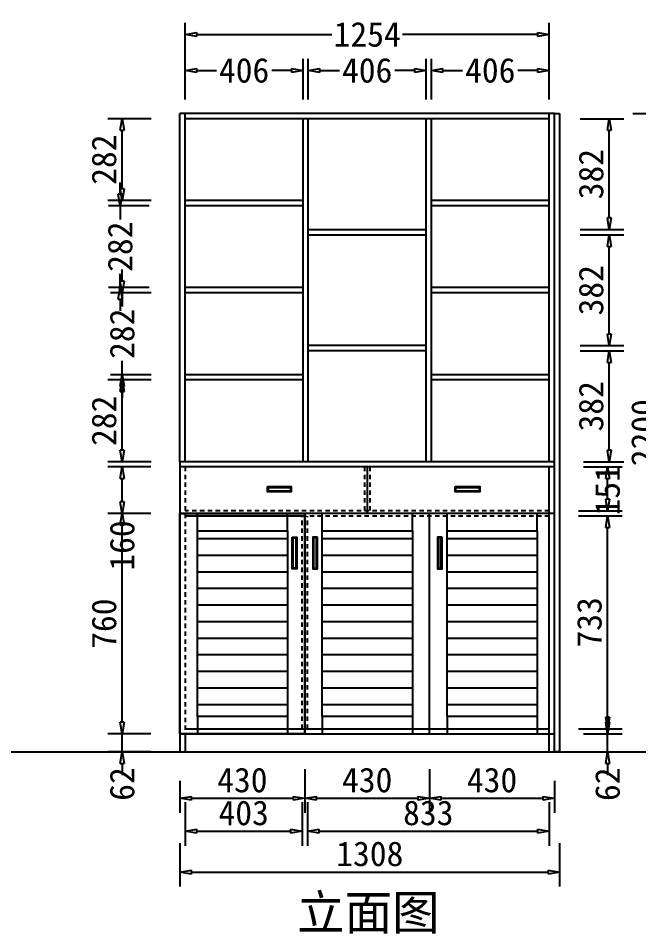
# Model space of a CAD drawing. Header units: millimetres. Extents: x 366509 to 398313, y -1245498 to -1202747.
# Drawn here: x 373960 to 376097, y -1217856 to -1214701 of the extents above; entities that cross this region are included whole.
import ezdxf

# ---------------------------------------------------------------- set-up
doc = ezdxf.new("R2010")
doc.units = ezdxf.units.MM
doc.header["$LTSCALE"] = 20
doc.linetypes.add('JIS_02_0.7', pattern=[1.35, 0.75, -0.6])
doc.layers.get('Defpoints').update_dxf_attribs({"color": 250})
doc.styles.get("Standard").update_dxf_attribs({"font": 'SimSun.ttf', "height": 85})
doc.dimstyles.new('200', dxfattribs={"dimtxt": 90, "dimasz": 40, "dimexe": 50, "dimexo": 100, "dimgap": 20, "dimtad": 1, "dimdec": 0, "dimtxsty": 'Standard', "dimblk": 'CLOSEDBLANK', "dimcen": 100, "dimdle": 50, "dimclrd": 256, "dimclre": 256, "dimclrt": 256, "dimadec": 0, "dimazin": 0, "dimtfac": 1, "dimtdec": 0, "dimtmove": 2, "dimatfit": 3, "dimldrblk": 'CLOSEDBLANK', "dimfxl": 100, "dimfxlon": 1, "dimlwd": 25, "dimlwe": 25, "dimarcsym": 0})
doc.dimstyles.new('周文晶', dxfattribs={"dimtxt": 70, "dimasz": 40, "dimexe": 40, "dimexo": 30, "dimgap": 10, "dimtad": 0, "dimdec": 0, "dimtxsty": 'Standard', "dimblk": 'CLOSEDBLANK', "dimcen": 200, "dimclrd": 256, "dimclre": 256, "dimadec": 0, "dimazin": 0, "dimtfac": 1, "dimtdec": 0, "dimtmove": 0, "dimatfit": 3, "dimldrblk": 'CLOSEDBLANK', "dimfxl": 100, "dimfxlon": 1, "dimarcsym": 0})

# ---------------------------------------------------------------- blocks, each defined once
blk = doc.blocks.new('_ClosedBlank')
at = {"color": 0, "linetype": 'ByBlock', "lineweight": -2}
for p, q in [((-1, 0.167), (0, 0)), ((-1, 0.167), (-1, -0.167)), ((0, 0), (-1, -0.167))]:
    blk.add_line(p, q, dxfattribs=at)
blk = doc.blocks.new('*D556')
at = {"lineweight": 25, "transparency": 16777216}
for p, q in [((374946.9, -1217289.1), (374946.9, -1217439.1)), ((374516.9, -1217329.3), (374516.9, -1217439.1)), ((374556.9, -1217389.1), (374906.9, -1217389.1))]:
    blk.add_line(p, q, dxfattribs=at)
at = {"layer": 'Defpoints', "color": 0, "transparency": 16777216}
for p in [(374946.9, -1217167.3), (374516.9, -1217229.3), (374946.9, -1217389.1)]:
    blk.add_point(p, dxfattribs=at)
at = {"lineweight": 25, "transparency": 16777216, "xscale": 40, "yscale": 40, "zscale": 40, "rotation": 180}
blk.add_blockref('_ClosedBlank', (374516.9, -1217389.1), dxfattribs=at)
at = {"lineweight": 25, "transparency": 16777216, "xscale": 40, "yscale": 40, "zscale": 40}
blk.add_blockref('_ClosedBlank', (374946.9, -1217389.1), dxfattribs=at)
at = {"lineweight": -3, "transparency": 16777216, "insert": (374731.9, -1217326.6), "char_height": 85, "attachment_point": 5}
blk.add_mtext('430', dxfattribs=at)
blk = doc.blocks.new('*D557')
at = {"lineweight": 25, "transparency": 16777216}
for p, q in [((374946.9, -1217289.1), (374946.9, -1217439.1)), ((375376.9, -1217289.1), (375376.9, -1217439.1)), ((374986.9, -1217389.1), (375336.9, -1217389.1))]:
    blk.add_line(p, q, dxfattribs=at)
at = {"layer": 'Defpoints', "color": 0, "transparency": 16777216}
for p in [(374946.9, -1217167.3), (375376.9, -1217167.3), (375376.9, -1217389.1)]:
    blk.add_point(p, dxfattribs=at)
at = {"lineweight": 25, "transparency": 16777216, "xscale": 40, "yscale": 40, "zscale": 40, "rotation": 180}
blk.add_blockref('_ClosedBlank', (374946.9, -1217389.1), dxfattribs=at)
at = {"lineweight": 25, "transparency": 16777216, "xscale": 40, "yscale": 40, "zscale": 40}
blk.add_blockref('_ClosedBlank', (375376.9, -1217389.1), dxfattribs=at)
at = {"lineweight": -3, "transparency": 16777216, "insert": (375161.9, -1217326.6), "char_height": 85, "attachment_point": 5}
blk.add_mtext('430', dxfattribs=at)
blk = doc.blocks.new('*D558')
at = {"lineweight": 25, "transparency": 16777216}
for p, q in [((375376.9, -1217289.1), (375376.9, -1217439.1)), ((375806.9, -1217329.3), (375806.9, -1217439.1)), ((375416.9, -1217389.1), (375766.9, -1217389.1))]:
    blk.add_line(p, q, dxfattribs=at)
at = {"layer": 'Defpoints', "color": 0, "transparency": 16777216}
for p in [(375376.9, -1217167.3), (375806.9, -1217229.3), (375806.9, -1217389.1)]:
    blk.add_point(p, dxfattribs=at)
at = {"lineweight": 25, "transparency": 16777216, "xscale": 40, "yscale": 40, "zscale": 40, "rotation": 180}
blk.add_blockref('_ClosedBlank', (375376.9, -1217389.1), dxfattribs=at)
at = {"lineweight": 25, "transparency": 16777216, "xscale": 40, "yscale": 40, "zscale": 40}
blk.add_blockref('_ClosedBlank', (375806.9, -1217389.1), dxfattribs=at)
at = {"lineweight": -3, "transparency": 16777216, "insert": (375591.9, -1217326.6), "char_height": 85, "attachment_point": 5}
blk.add_mtext('430', dxfattribs=at)
blk = doc.blocks.new('*D559')
at = {"lineweight": 25, "transparency": 16777216}
for p, q in [((374534.9, -1217402.4), (374534.9, -1217552.4)), ((374937.9, -1217402.4), (374937.9, -1217552.4)), ((374574.9, -1217502.4), (374897.9, -1217502.4))]:
    blk.add_line(p, q, dxfattribs=at)
at = {"layer": 'Defpoints', "color": 0, "transparency": 16777216}
for p in [(374937.9, -1217149.3), (374534.9, -1217167.3), (374937.9, -1217502.4)]:
    blk.add_point(p, dxfattribs=at)
at = {"lineweight": 25, "transparency": 16777216, "xscale": 40, "yscale": 40, "zscale": 40, "rotation": 180}
blk.add_blockref('_ClosedBlank', (374534.9, -1217502.4), dxfattribs=at)
at = {"lineweight": 25, "transparency": 16777216, "xscale": 40, "yscale": 40, "zscale": 40}
blk.add_blockref('_ClosedBlank', (374937.9, -1217502.4), dxfattribs=at)
at = {"lineweight": -3, "transparency": 16777216, "insert": (374736.4, -1217439.9), "char_height": 85, "attachment_point": 5}
blk.add_mtext('403', dxfattribs=at)
blk = doc.blocks.new('*D560')
at = {"lineweight": 25, "transparency": 16777216}
for p, q in [((374955.9, -1217402.4), (374955.9, -1217552.4)), ((375788.9, -1217402.4), (375788.9, -1217552.4)), ((374995.9, -1217502.4), (375748.9, -1217502.4))]:
    blk.add_line(p, q, dxfattribs=at)
at = {"layer": 'Defpoints', "color": 0, "transparency": 16777216}
for p in [(374955.9, -1217149.3), (375788.9, -1217167.3), (375788.9, -1217502.4)]:
    blk.add_point(p, dxfattribs=at)
at = {"lineweight": 25, "transparency": 16777216, "xscale": 40, "yscale": 40, "zscale": 40, "rotation": 180}
blk.add_blockref('_ClosedBlank', (374955.9, -1217502.4), dxfattribs=at)
at = {"lineweight": 25, "transparency": 16777216, "xscale": 40, "yscale": 40, "zscale": 40}
blk.add_blockref('_ClosedBlank', (375788.9, -1217502.4), dxfattribs=at)
at = {"lineweight": -3, "transparency": 16777216, "insert": (375372.4, -1217439.9), "char_height": 85, "attachment_point": 5}
blk.add_mtext('833', dxfattribs=at)
blk = doc.blocks.new('*D615')
at = {"lineweight": 25, "transparency": 16777216}
for p, q in [((374318, -1217127.3), (374318, -1217087.3)), ((374416.9, -1217167.3), (374268, -1217167.3)), ((374318, -1217229.3), (374318, -1217167.3)), ((374416.9, -1217229.3), (374268, -1217229.3)), ((374318, -1217269.3), (374318, -1217309.3))]:
    blk.add_line(p, q, dxfattribs=at)
at = {"layer": 'Defpoints', "color": 0, "transparency": 16777216}
for p in [(374318, -1217167.3), (374516.9, -1217167.3), (374516.9, -1217229.3)]:
    blk.add_point(p, dxfattribs=at)
at = {"lineweight": 25, "transparency": 16777216, "xscale": 40, "yscale": 40, "zscale": 40}
for p, rotation in [((374318, -1217167.3), 270), ((374318, -1217229.3), 90)]:
    blk.add_blockref('_ClosedBlank', p, dxfattribs=dict(at, rotation=rotation))
at = {"lineweight": -3, "transparency": 16777216, "insert": (374318, -1217339.9), "char_height": 85, "attachment_point": 5, "rotation": 90}
blk.add_mtext('62', dxfattribs=at)
blk = doc.blocks.new('*D616')
at = {"lineweight": 25, "transparency": 16777216}
for p, q in [((374416.9, -1216407.3), (374268, -1216407.3)), ((374318, -1217127.3), (374318, -1216447.3)), ((374416.9, -1217167.3), (374268, -1217167.3))]:
    blk.add_line(p, q, dxfattribs=at)
at = {"layer": 'Defpoints', "color": 0, "transparency": 16777216}
for p in [(374318, -1216407.3), (374516.9, -1216407.3), (374516.9, -1217167.3)]:
    blk.add_point(p, dxfattribs=at)
at = {"lineweight": 25, "transparency": 16777216, "xscale": 40, "yscale": 40, "zscale": 40}
for p, rotation in [((374318, -1216407.3), 90), ((374318, -1217167.3), 270)]:
    blk.add_blockref('_ClosedBlank', p, dxfattribs=dict(at, rotation=rotation))
at = {"lineweight": -3, "transparency": 16777216, "insert": (374255.5, -1216787.3), "char_height": 85, "attachment_point": 5, "rotation": 90}
blk.add_mtext('760', dxfattribs=at)
blk = doc.blocks.new('*D617')
at = {"lineweight": 25, "transparency": 16777216}
for p, q in [((374416.9, -1216247.3), (374268, -1216247.3)), ((374318, -1216367.3), (374318, -1216287.3)), ((374416.9, -1216407.3), (374268, -1216407.3))]:
    blk.add_line(p, q, dxfattribs=at)
at = {"layer": 'Defpoints', "color": 0, "transparency": 16777216}
for p in [(374318, -1216247.3), (374516.9, -1216247.3), (374516.9, -1216407.3)]:
    blk.add_point(p, dxfattribs=at)
at = {"lineweight": 25, "transparency": 16777216, "xscale": 40, "yscale": 40, "zscale": 40}
for p, rotation in [((374318, -1216247.3), 90), ((374318, -1216407.3), 270)]:
    blk.add_blockref('_ClosedBlank', p, dxfattribs=dict(at, rotation=rotation))
at = {"lineweight": -3, "transparency": 16777216, "insert": (374318, -1216518), "char_height": 85, "attachment_point": 5, "rotation": 90}
blk.add_mtext('160', dxfattribs=at)
blk = doc.blocks.new('*D561')
at = {"lineweight": 25, "transparency": 16777216}
for p, q in [((375990.2, -1217127.3), (375990.2, -1217087.3)), ((375906.9, -1217167.3), (376040.2, -1217167.3)), ((375990.2, -1217229.3), (375990.2, -1217167.3)), ((375906.9, -1217229.3), (376040.2, -1217229.3)), ((375990.2, -1217269.3), (375990.2, -1217309.3))]:
    blk.add_line(p, q, dxfattribs=at)
at = {"layer": 'Defpoints', "color": 0, "transparency": 16777216}
for p in [(375806.9, -1217167.3), (375990.2, -1217167.3), (375806.9, -1217229.3)]:
    blk.add_point(p, dxfattribs=at)
at = {"lineweight": 25, "transparency": 16777216, "xscale": 40, "yscale": 40, "zscale": 40}
for p, rotation in [((375990.2, -1217167.3), 270), ((375990.2, -1217229.3), 90)]:
    blk.add_blockref('_ClosedBlank', p, dxfattribs=dict(at, rotation=rotation))
at = {"lineweight": -3, "transparency": 16777216, "insert": (375990.2, -1217340.7), "char_height": 85, "attachment_point": 5, "rotation": 90}
blk.add_mtext('62', dxfattribs=at)
blk = doc.blocks.new('*D618')
at = {"lineweight": 25, "transparency": 16777216}
for p, q in [((375890.2, -1216416.3), (376040.2, -1216416.3)), ((375990.2, -1217109.3), (375990.2, -1216456.3)), ((375890.2, -1217149.3), (376040.2, -1217149.3))]:
    blk.add_line(p, q, dxfattribs=at)
at = {"layer": 'Defpoints', "color": 0, "transparency": 16777216}
for p in [(375788.9, -1216416.3), (375990.2, -1216416.3), (375788.9, -1217149.3)]:
    blk.add_point(p, dxfattribs=at)
at = {"lineweight": 25, "transparency": 16777216, "xscale": 40, "yscale": 40, "zscale": 40}
for p, rotation in [((375990.2, -1216416.3), 90), ((375990.2, -1217149.3), 270)]:
    blk.add_blockref('_ClosedBlank', p, dxfattribs=dict(at, rotation=rotation))
at = {"lineweight": -3, "transparency": 16777216, "insert": (375927.7, -1216782.8), "char_height": 85, "attachment_point": 5, "rotation": 90}
blk.add_mtext('733', dxfattribs=at)
blk = doc.blocks.new('*D619')
at = {"lineweight": 25, "transparency": 16777216}
for p, q in [((375906.9, -1216247.3), (376040.2, -1216247.3)), ((375990.2, -1216358.3), (375990.2, -1216287.3)), ((375890.2, -1216398.3), (376040.2, -1216398.3))]:
    blk.add_line(p, q, dxfattribs=at)
at = {"layer": 'Defpoints', "color": 0, "transparency": 16777216}
for p in [(375806.9, -1216247.3), (375990.2, -1216247.3), (375788.9, -1216398.3)]:
    blk.add_point(p, dxfattribs=at)
at = {"lineweight": 25, "transparency": 16777216, "xscale": 40, "yscale": 40, "zscale": 40}
for p, rotation in [((375990.2, -1216247.3), 90), ((375990.2, -1216398.3), 270)]:
    blk.add_blockref('_ClosedBlank', p, dxfattribs=dict(at, rotation=rotation))
at = {"lineweight": -3, "transparency": 16777216, "insert": (375990.2, -1216327.8), "char_height": 85, "attachment_point": 5, "rotation": 90}
blk.add_mtext('151', dxfattribs=at)
blk = doc.blocks.new('*D620')
at = {"lineweight": 25, "transparency": 16777216}
for p, q in [((375896, -1215847.3), (376046, -1215847.3)), ((375996, -1216189.3), (375996, -1215887.3)), ((375906.9, -1216229.3), (376046, -1216229.3))]:
    blk.add_line(p, q, dxfattribs=at)
at = {"layer": 'Defpoints', "color": 0, "transparency": 16777216}
for p in [(375788.9, -1215847.3), (375996, -1215847.3), (375806.9, -1216229.3)]:
    blk.add_point(p, dxfattribs=at)
at = {"lineweight": 25, "transparency": 16777216, "xscale": 40, "yscale": 40, "zscale": 40}
for p, rotation in [((375996, -1215847.3), 90), ((375996, -1216229.3), 270)]:
    blk.add_blockref('_ClosedBlank', p, dxfattribs=dict(at, rotation=rotation))
at = {"lineweight": -3, "transparency": 16777216, "insert": (375933.5, -1216038.3), "char_height": 85, "attachment_point": 5, "rotation": 90}
blk.add_mtext('382', dxfattribs=at)
blk = doc.blocks.new('*D562')
at = {"lineweight": 25, "transparency": 16777216}
for p, q in [((375896, -1215447.3), (376046, -1215447.3)), ((375996, -1215789.3), (375996, -1215487.3)), ((375896, -1215829.3), (376046, -1215829.3))]:
    blk.add_line(p, q, dxfattribs=at)
at = {"layer": 'Defpoints', "color": 0, "transparency": 16777216}
for p in [(375788.9, -1215447.3), (375996, -1215447.3), (375788.9, -1215829.3)]:
    blk.add_point(p, dxfattribs=at)
at = {"lineweight": 25, "transparency": 16777216, "xscale": 40, "yscale": 40, "zscale": 40}
for p, rotation in [((375996, -1215447.3), 90), ((375996, -1215829.3), 270)]:
    blk.add_blockref('_ClosedBlank', p, dxfattribs=dict(at, rotation=rotation))
at = {"lineweight": -3, "transparency": 16777216, "insert": (375933.5, -1215638.3), "char_height": 85, "attachment_point": 5, "rotation": 90}
blk.add_mtext('382', dxfattribs=at)
blk = doc.blocks.new('*D563')
at = {"lineweight": 25, "transparency": 16777216}
for p, q in [((375896, -1215047.3), (376046, -1215047.3)), ((375996, -1215389.3), (375996, -1215087.3)), ((375896, -1215429.3), (376046, -1215429.3))]:
    blk.add_line(p, q, dxfattribs=at)
at = {"layer": 'Defpoints', "color": 0, "transparency": 16777216}
for p in [(375788.9, -1215047.3), (375996, -1215047.3), (375364.9, -1215429.3)]:
    blk.add_point(p, dxfattribs=at)
at = {"lineweight": 25, "transparency": 16777216, "xscale": 40, "yscale": 40, "zscale": 40}
for p, rotation in [((375996, -1215047.3), 90), ((375996, -1215429.3), 270)]:
    blk.add_blockref('_ClosedBlank', p, dxfattribs=dict(at, rotation=rotation))
at = {"lineweight": -3, "transparency": 16777216, "insert": (375933.5, -1215238.3), "char_height": 85, "attachment_point": 5, "rotation": 90}
blk.add_mtext('382', dxfattribs=at)
blk = doc.blocks.new('*D621')
at = {"lineweight": 25, "transparency": 16777216}
for p, q in [((376076.8, -1215029.3), (376226.8, -1215029.3)), ((376176.8, -1217189.3), (376176.8, -1215069.3)), ((376076.8, -1217229.3), (376226.8, -1217229.3))]:
    blk.add_line(p, q, dxfattribs=at)
at = {"layer": 'Defpoints', "color": 0, "transparency": 16777216}
for p in [(375806.9, -1215029.3), (376176.8, -1215029.3), (375806.9, -1217229.3)]:
    blk.add_point(p, dxfattribs=at)
at = {"lineweight": 25, "transparency": 16777216, "xscale": 40, "yscale": 40, "zscale": 40}
for p, rotation in [((376176.8, -1215029.3), 90), ((376176.8, -1217229.3), 270)]:
    blk.add_blockref('_ClosedBlank', p, dxfattribs=dict(at, rotation=rotation))
at = {"lineweight": -3, "transparency": 16777216, "insert": (376114.3, -1216129.3), "char_height": 85, "attachment_point": 5, "rotation": 90}
blk.add_mtext('2200', dxfattribs=at)
blk = doc.blocks.new('*D564')
at = {"lineweight": 25, "transparency": 16777216}
for p, q in [((374516.9, -1217543.4), (374516.9, -1217693.4)), ((375824.9, -1217543.4), (375824.9, -1217693.4)), ((374556.9, -1217643.4), (375784.9, -1217643.4))]:
    blk.add_line(p, q, dxfattribs=at)
at = {"layer": 'Defpoints', "color": 0, "transparency": 16777216}
for p in [(374516.9, -1217229.3), (375824.9, -1217229.3), (375824.9, -1217643.4)]:
    blk.add_point(p, dxfattribs=at)
at = {"lineweight": 25, "transparency": 16777216, "xscale": 40, "yscale": 40, "zscale": 40, "rotation": 180}
blk.add_blockref('_ClosedBlank', (374516.9, -1217643.4), dxfattribs=at)
at = {"lineweight": 25, "transparency": 16777216, "xscale": 40, "yscale": 40, "zscale": 40}
blk.add_blockref('_ClosedBlank', (375824.9, -1217643.4), dxfattribs=at)
at = {"lineweight": -3, "transparency": 16777216, "insert": (375170.9, -1217580.9), "char_height": 85, "attachment_point": 5}
blk.add_mtext('1308', dxfattribs=at)
blk = doc.blocks.new('*D565')
at = {"lineweight": -2, "transparency": 16777216}
for p, q in [((374534.9, -1214981), (374534.9, -1214841)), ((374940.9, -1214981), (374940.9, -1214841)), ((374574.9, -1214881), (374642.4, -1214881)), ((374900.9, -1214881), (374833.3, -1214881))]:
    blk.add_line(p, q, dxfattribs=at)
at = {"layer": 'Defpoints', "color": 0, "transparency": 16777216}
for p in [(374940.9, -1214881), (374534.9, -1215029.3), (374940.9, -1215447.3)]:
    blk.add_point(p, dxfattribs=at)
at = {"lineweight": -2, "transparency": 16777216, "xscale": 40, "yscale": 40, "zscale": 40, "rotation": 180}
blk.add_blockref('_ClosedBlank', (374534.9, -1214881), dxfattribs=at)
at = {"lineweight": -2, "transparency": 16777216, "xscale": 40, "yscale": 40, "zscale": 40}
blk.add_blockref('_ClosedBlank', (374940.9, -1214881), dxfattribs=at)
at = {"color": 0, "transparency": 16777216, "insert": (374737.9, -1214881), "char_height": 85, "attachment_point": 5}
blk.add_mtext('406', dxfattribs=at)
blk = doc.blocks.new('*D566')
at = {"lineweight": -2, "transparency": 16777216}
for p, q in [((374958.9, -1214981), (374958.9, -1214841)), ((375364.9, -1214981), (375364.9, -1214841)), ((374998.9, -1214881), (375066.4, -1214881)), ((375324.9, -1214881), (375257.3, -1214881))]:
    blk.add_line(p, q, dxfattribs=at)
at = {"layer": 'Defpoints', "color": 0, "transparency": 16777216}
for p in [(375364.9, -1214881), (375364.9, -1215047.3), (374958.9, -1215447.3)]:
    blk.add_point(p, dxfattribs=at)
at = {"lineweight": -2, "transparency": 16777216, "xscale": 40, "yscale": 40, "zscale": 40, "rotation": 180}
blk.add_blockref('_ClosedBlank', (374958.9, -1214881), dxfattribs=at)
at = {"lineweight": -2, "transparency": 16777216, "xscale": 40, "yscale": 40, "zscale": 40}
blk.add_blockref('_ClosedBlank', (375364.9, -1214881), dxfattribs=at)
at = {"color": 0, "transparency": 16777216, "insert": (375161.9, -1214881), "char_height": 85, "attachment_point": 5}
blk.add_mtext('406', dxfattribs=at)
blk = doc.blocks.new('*D567')
at = {"lineweight": -2, "transparency": 16777216}
for p, q in [((375382.9, -1214981), (375382.9, -1214841)), ((375788.9, -1214981), (375788.9, -1214841)), ((375422.9, -1214881), (375490.4, -1214881)), ((375748.9, -1214881), (375681.3, -1214881))]:
    blk.add_line(p, q, dxfattribs=at)
at = {"layer": 'Defpoints', "color": 0, "transparency": 16777216}
for p in [(375788.9, -1214881), (375788.9, -1215029.3), (375382.9, -1215047.3)]:
    blk.add_point(p, dxfattribs=at)
at = {"lineweight": -2, "transparency": 16777216, "xscale": 40, "yscale": 40, "zscale": 40, "rotation": 180}
blk.add_blockref('_ClosedBlank', (375382.9, -1214881), dxfattribs=at)
at = {"lineweight": -2, "transparency": 16777216, "xscale": 40, "yscale": 40, "zscale": 40}
blk.add_blockref('_ClosedBlank', (375788.9, -1214881), dxfattribs=at)
at = {"color": 0, "transparency": 16777216, "insert": (375585.9, -1214881), "char_height": 85, "attachment_point": 5}
blk.add_mtext('406', dxfattribs=at)
blk = doc.blocks.new('*D568')
at = {"lineweight": -2, "transparency": 16777216}
for p, q in [((374534.9, -1214857.1), (374534.9, -1214717.1)), ((375788.9, -1214857.1), (375788.9, -1214717.1)), ((374574.9, -1214757.1), (375040, -1214757.1)), ((375748.9, -1214757.1), (375283.8, -1214757.1))]:
    blk.add_line(p, q, dxfattribs=at)
at = {"layer": 'Defpoints', "color": 0, "transparency": 16777216}
for p in [(375788.9, -1214757.1), (374534.9, -1215047.3), (375788.9, -1215047.3)]:
    blk.add_point(p, dxfattribs=at)
at = {"lineweight": -2, "transparency": 16777216, "xscale": 40, "yscale": 40, "zscale": 40, "rotation": 180}
blk.add_blockref('_ClosedBlank', (374534.9, -1214757.1), dxfattribs=at)
at = {"lineweight": -2, "transparency": 16777216, "xscale": 40, "yscale": 40, "zscale": 40}
blk.add_blockref('_ClosedBlank', (375788.9, -1214757.1), dxfattribs=at)
at = {"color": 0, "transparency": 16777216, "insert": (375161.9, -1214757.1), "char_height": 85, "attachment_point": 5}
blk.add_mtext('1254', dxfattribs=at)
blk = doc.blocks.new('*D593')
at = {"lineweight": 25, "transparency": 16777216}
for p, q in [((375896, -1215047.3), (376046, -1215047.3)), ((375996, -1215389.3), (375996, -1215087.3)), ((375896, -1215429.3), (376046, -1215429.3))]:
    blk.add_line(p, q, dxfattribs=at)
at = {"layer": 'Defpoints', "color": 0, "transparency": 16777216}
for p in [(375788.9, -1215047.3), (375996, -1215047.3), (375364.9, -1215429.3)]:
    blk.add_point(p, dxfattribs=at)
at = {"lineweight": 25, "transparency": 16777216, "xscale": 40, "yscale": 40, "zscale": 40}
for p, rotation in [((375996, -1215047.3), 90), ((375996, -1215429.3), 270)]:
    blk.add_blockref('_ClosedBlank', p, dxfattribs=dict(at, rotation=rotation))
at = {"lineweight": -3, "transparency": 16777216, "insert": (375933.5, -1215238.3), "char_height": 85, "attachment_point": 5, "rotation": 90}
blk.add_mtext('382', dxfattribs=at)
blk = doc.blocks.new('*D594')
at = {"lineweight": 25, "transparency": 16777216}
for p, q in [((374418, -1215947.3), (374268, -1215947.3)), ((374318, -1216189.3), (374318, -1215987.3)), ((374418, -1216229.3), (374268, -1216229.3))]:
    blk.add_line(p, q, dxfattribs=at)
at = {"layer": 'Defpoints', "color": 0, "transparency": 16777216}
for p in [(374318, -1215947.3), (374534.9, -1215947.3), (374534.9, -1216229.3)]:
    blk.add_point(p, dxfattribs=at)
at = {"lineweight": 25, "transparency": 16777216, "xscale": 40, "yscale": 40, "zscale": 40}
for p, rotation in [((374318, -1215947.3), 90), ((374318, -1216229.3), 270)]:
    blk.add_blockref('_ClosedBlank', p, dxfattribs=dict(at, rotation=rotation))
at = {"lineweight": -3, "transparency": 16777216, "insert": (374255.5, -1216088.3), "char_height": 85, "attachment_point": 5, "rotation": 90}
blk.add_mtext('282', dxfattribs=at)
blk = doc.blocks.new('*D595')
at = {"lineweight": 25, "transparency": 16777216}
for p, q in [((374418, -1215047.3), (374268, -1215047.3)), ((374318, -1215289.3), (374318, -1215087.3)), ((374418, -1215329.3), (374268, -1215329.3))]:
    blk.add_line(p, q, dxfattribs=at)
at = {"layer": 'Defpoints', "color": 0, "transparency": 16777216}
for p in [(374318, -1215047.3), (374534.9, -1215047.3), (374534.9, -1215329.3)]:
    blk.add_point(p, dxfattribs=at)
at = {"lineweight": 25, "transparency": 16777216, "xscale": 40, "yscale": 40, "zscale": 40}
for p, rotation in [((374318, -1215047.3), 90), ((374318, -1215329.3), 270)]:
    blk.add_blockref('_ClosedBlank', p, dxfattribs=dict(at, rotation=rotation))
at = {"lineweight": -3, "transparency": 16777216, "insert": (374255.5, -1215188.3), "char_height": 85, "attachment_point": 5, "rotation": 90}
blk.add_mtext('282', dxfattribs=at)
blk = doc.blocks.new('*D596')
at = {"lineweight": -2, "transparency": 16777216}
for p, q in [((374534.9, -1214981), (374534.9, -1214841)), ((374940.9, -1214981), (374940.9, -1214841)), ((374574.9, -1214881), (374642.4, -1214881)), ((374900.9, -1214881), (374833.3, -1214881))]:
    blk.add_line(p, q, dxfattribs=at)
at = {"layer": 'Defpoints', "color": 0, "transparency": 16777216}
for p in [(374940.9, -1214881), (374534.9, -1215029.3), (374940.9, -1215447.3)]:
    blk.add_point(p, dxfattribs=at)
at = {"lineweight": -2, "transparency": 16777216, "xscale": 40, "yscale": 40, "zscale": 40, "rotation": 180}
blk.add_blockref('_ClosedBlank', (374534.9, -1214881), dxfattribs=at)
at = {"lineweight": -2, "transparency": 16777216, "xscale": 40, "yscale": 40, "zscale": 40}
blk.add_blockref('_ClosedBlank', (374940.9, -1214881), dxfattribs=at)
at = {"color": 0, "transparency": 16777216, "insert": (374737.9, -1214881), "char_height": 85, "attachment_point": 5}
blk.add_mtext('406', dxfattribs=at)
blk = doc.blocks.new('*D597')
at = {"lineweight": -2, "transparency": 16777216}
for p, q in [((374958.9, -1214981), (374958.9, -1214841)), ((375364.9, -1214981), (375364.9, -1214841)), ((374998.9, -1214881), (375066.4, -1214881)), ((375324.9, -1214881), (375257.3, -1214881))]:
    blk.add_line(p, q, dxfattribs=at)
at = {"layer": 'Defpoints', "color": 0, "transparency": 16777216}
for p in [(375364.9, -1214881), (375364.9, -1215047.3), (374958.9, -1215447.3)]:
    blk.add_point(p, dxfattribs=at)
at = {"lineweight": -2, "transparency": 16777216, "xscale": 40, "yscale": 40, "zscale": 40, "rotation": 180}
blk.add_blockref('_ClosedBlank', (374958.9, -1214881), dxfattribs=at)
at = {"lineweight": -2, "transparency": 16777216, "xscale": 40, "yscale": 40, "zscale": 40}
blk.add_blockref('_ClosedBlank', (375364.9, -1214881), dxfattribs=at)
at = {"color": 0, "transparency": 16777216, "insert": (375161.9, -1214881), "char_height": 85, "attachment_point": 5}
blk.add_mtext('406', dxfattribs=at)
blk = doc.blocks.new('*D598')
at = {"lineweight": -2, "transparency": 16777216}
for p, q in [((374318, -1215607.3), (374318, -1215567.3)), ((374418, -1215647.3), (374278, -1215647.3)), ((374318, -1215647.3), (374318, -1215694.5)), ((374318, -1215929.3), (374318, -1215882.1)), ((374418, -1215929.3), (374278, -1215929.3)), ((374318, -1215969.3), (374318, -1216009.3))]:
    blk.add_line(p, q, dxfattribs=at)
at = {"layer": 'Defpoints', "color": 0, "transparency": 16777216}
for p in [(374318, -1215647.3), (374534.9, -1215647.3), (374534.9, -1215929.3)]:
    blk.add_point(p, dxfattribs=at)
at = {"lineweight": -2, "transparency": 16777216, "xscale": 40, "yscale": 40, "zscale": 40}
for p, rotation in [((374318, -1215647.3), 270), ((374318, -1215929.3), 90)]:
    blk.add_blockref('_ClosedBlank', p, dxfattribs=dict(at, rotation=rotation))
at = {"color": 0, "transparency": 16777216, "insert": (374318, -1215788.3), "char_height": 85, "attachment_point": 5, "rotation": 90}
blk.add_mtext('282', dxfattribs=at)
blk = doc.blocks.new('*D599')
at = {"lineweight": -2, "transparency": 16777216}
for p, q in [((374311, -1215307.3), (374311, -1215267.3)), ((374411, -1215347.3), (374271, -1215347.3)), ((374311, -1215347.3), (374311, -1215394.5)), ((374311, -1215629.3), (374311, -1215582.1)), ((374411, -1215629.3), (374271, -1215629.3)), ((374311, -1215669.3), (374311, -1215709.3))]:
    blk.add_line(p, q, dxfattribs=at)
at = {"layer": 'Defpoints', "color": 0, "transparency": 16777216}
for p in [(374311, -1215347.3), (374534.9, -1215347.3), (374534.9, -1215629.3)]:
    blk.add_point(p, dxfattribs=at)
at = {"lineweight": -2, "transparency": 16777216, "xscale": 40, "yscale": 40, "zscale": 40}
for p, rotation in [((374311, -1215347.3), 270), ((374311, -1215629.3), 90)]:
    blk.add_blockref('_ClosedBlank', p, dxfattribs=dict(at, rotation=rotation))
at = {"color": 0, "transparency": 16777216, "insert": (374311, -1215488.3), "char_height": 85, "attachment_point": 5, "rotation": 90}
blk.add_mtext('282', dxfattribs=at)

msp = doc.modelspace()

# ---------------------------------------------------------------- hatches: boundary and pattern name
at = {"lineweight": -3}
h = msp.add_hatch(dxfattribs=at)
h.set_pattern_fill('LINE', color=250, scale=18, style=0)
h.set_pattern_definition([(0, (252932.297, -1203520.92), (0, 57.15), [])])
h.paths.add_polyline_path([(375747.869, -1216467.325), (375436.869, -1216467.325), (375436.869, -1217107.325), (375747.869, -1217107.325)])
h.paths.add_polyline_path([(375317.869, -1216467.325), (375006.869, -1216467.325), (375006.869, -1217107.325), (375317.869, -1217107.325)])
h.paths.add_polyline_path([(374576.869, -1217107.325), (374886.869, -1217107.325), (374886.869, -1216467.325), (374576.869, -1216467.325)])

# ---------------------------------------------------------------- linework, layer by layer
for p, q in [((375376.869, -1215029.325), (374516.869, -1215029.325)), ((374516.869, -1216229.325), (374516.869, -1215029.325)), ((374534.869, -1216229.325), (374534.869, -1215029.325)), ((375806.869, -1215029.325), (375376.869, -1215029.325)), ((375788.869, -1216229.325), (375788.869, -1215029.325)), ((375806.869, -1217229.325), (375806.869, -1215029.325)), ((375788.869, -1215047.325), (374534.869, -1215047.325)), ((374940.869, -1216229.325), (374940.869, -1215047.325)), ((374958.869, -1216229.325), (374958.869, -1215047.325)), ((375364.869, -1216229.325), (375364.869, -1215047.325)), ((375382.869, -1216229.325), (375382.869, -1215047.325)), ((374940.869, -1215329.325), (374534.869, -1215329.325)), ((374940.869, -1215347.325), (374534.869, -1215347.325)), ((375788.869, -1215329.325), (375382.869, -1215329.325)), ((375788.869, -1215347.325), (375382.869, -1215347.325)), ((374940.869, -1215629.325), (374534.869, -1215629.325)), ((375788.869, -1215629.325), (375382.869, -1215629.325)), ((374940.869, -1215647.325), (374534.869, -1215647.325)), ((375788.869, -1215647.325), (375382.869, -1215647.325)), ((375364.869, -1215829.325), (374958.869, -1215829.325)), ((375364.869, -1215847.325), (374958.869, -1215847.325)), ((374940.869, -1215929.325), (374534.869, -1215929.325)), ((374940.869, -1215947.325), (374534.869, -1215947.325)), ((375788.869, -1215929.325), (375382.869, -1215929.325)), ((375788.869, -1215947.325), (375382.869, -1215947.325)), ((375806.869, -1216229.325), (374516.869, -1216229.325)), ((374516.869, -1216229.325), (374516.869, -1217229.325)), ((375806.869, -1217229.325), (375806.869, -1216229.325)), ((375806.869, -1216247.325), (374516.869, -1216247.325)), ((375806.869, -1216407.325), (374516.869, -1216407.325)), ((374576.869, -1216467.325), (374576.869, -1216407.325)), ((374886.869, -1216467.325), (374886.869, -1216407.325)), ((374946.869, -1217167.325), (374946.869, -1216407.325)), ((375006.869, -1216467.325), (375006.869, -1216407.325)), ((375317.869, -1216467.325), (375317.869, -1216407.325)), ((375376.869, -1217167.325), (375376.869, -1216407.325)), ((375436.869, -1216467.325), (375436.869, -1216407.325)), ((375747.869, -1216467.325), (375747.869, -1216407.325)), ((374576.869, -1217107.325), (374576.869, -1217167.325)), ((374886.869, -1217107.325), (374886.869, -1217167.325)), ((375006.869, -1217107.325), (375006.869, -1217167.325)), ((375317.869, -1217107.325), (375317.869, -1217167.325)), ((375436.869, -1217107.325), (375436.869, -1217167.325)), ((375747.869, -1217107.325), (375747.869, -1217167.325)), ((374516.869, -1217167.325), (375806.869, -1217167.325)), ((374534.869, -1217167.325), (374534.869, -1217229.325)), ((375788.869, -1217229.325), (375788.869, -1217167.325)), ((374516.869, -1217229.325), (375806.869, -1217229.325))]:
    msp.add_line(p, q, dxfattribs=at)
for p, q in [((375806.869, -1215029.325), (375824.869, -1215029.325)), ((375824.869, -1215029.325), (375824.869, -1217229.325)), ((374958.869, -1215429.325), (375364.869, -1215429.325)), ((374958.869, -1215447.325), (375364.869, -1215447.325)), ((375161.869, -1216247.325), (375161.869, -1216407.325)), ((366509.141, -1217229.325), (398312.891, -1217229.325)), ((375824.869, -1217229.325), (375806.869, -1217229.325))]:
    msp.add_line(p, q)
at = {"color": 250, "linetype": 'JIS_02_0.7', "lineweight": -3}
for p, q in [((374534.869, -1216247.325), (374534.869, -1217167.325)), ((375152.869, -1216247.325), (375152.869, -1216398.325)), ((375170.869, -1216247.325), (375170.869, -1216398.325)), ((375788.869, -1216398.325), (374534.869, -1216398.325)), ((375788.869, -1216416.325), (374534.869, -1216416.325)), ((374937.869, -1216416.325), (374534.869, -1216416.325)), ((374937.869, -1217149.325), (374937.869, -1216416.325)), ((374955.869, -1217149.325), (374955.869, -1216416.325))]:
    msp.add_line(p, q, dxfattribs=at)
at = {"color": 250, "lineweight": -3}
for p, q in [((375788.869, -1217167.325), (375788.869, -1216247.325)), ((374534.869, -1217149.325), (375788.869, -1217149.325))]:
    msp.add_line(p, q, dxfattribs=at)
for points in [[(374818.57, -1216314.808), (374900.375, -1216314.808), (374900.375, -1216333.386), (374818.57, -1216333.386)], [(374821.57, -1216317.808), (374897.375, -1216317.808), (374897.375, -1216330.386), (374821.57, -1216330.386)], [(375464.664, -1216314.808), (375550.469, -1216314.808), (375550.469, -1216333.386), (375464.664, -1216333.386)], [(375467.664, -1216317.808), (375547.469, -1216317.808), (375547.469, -1216330.386), (375467.664, -1216330.386)], [(374903.555, -1216488.949), (374919.594, -1216488.949), (374919.594, -1216598.933), (374903.555, -1216598.933)], [(374906.555, -1216491.949), (374916.594, -1216491.949), (374916.594, -1216595.933), (374906.555, -1216595.933)], [(374990.184, -1216488.949), (374974.145, -1216488.949), (374974.145, -1216598.933), (374990.184, -1216598.933)], [(374987.184, -1216491.949), (374977.145, -1216491.949), (374977.145, -1216595.933), (374987.184, -1216595.933)], [(375420.184, -1216488.949), (375404.145, -1216488.949), (375404.145, -1216598.933), (375420.184, -1216598.933)], [(375417.184, -1216491.949), (375407.145, -1216491.949), (375407.145, -1216595.933), (375417.184, -1216595.933)]]:
    msp.add_lwpolyline(points, close=True)
at = {"lineweight": -3}
for points in [[(374946.869, -1217167.325), (374516.869, -1217167.325), (374516.869, -1216407.325), (374946.869, -1216407.325)], [(374886.869, -1217107.325), (374576.869, -1217107.325), (374576.869, -1216467.325), (374886.869, -1216467.325)], [(375317.869, -1217107.325), (375006.869, -1217107.325), (375006.869, -1216467.325), (375317.869, -1216467.325)], [(375747.869, -1217107.325), (375436.869, -1217107.325), (375436.869, -1216467.325), (375747.869, -1216467.325)]]:
    msp.add_lwpolyline(points, close=True, dxfattribs=at)

# ---------------------------------------------------------------- texts
at = {"lineweight": -3, "insert": (374920.416, -1217722.569), "char_height": 120, "width": 1105.27366, "attachment_point": 1}
msp.add_mtext('立面图', dxfattribs=at)

# ---------------------------------------------------------------- dimensions: what is measured, and where the dimension line sits
for base, p1, p2, picture, middle in [((375788.869, -1214757.058), (374534.869, -1215047.325), (375788.869, -1215047.325), '*D568', (375161.869, -1214757.058)), ((374940.869, -1214880.964), (374534.869, -1215029.325), (374940.869, -1215447.325), '*D565', (374737.869, -1214880.964)), ((374940.869, -1214880.964), (374534.869, -1215029.325), (374940.869, -1215447.325), '*D596', (374737.869, -1214880.964)), ((375364.869, -1214880.964), (374958.869, -1215447.325), (375364.869, -1215047.325), '*D566', (375161.869, -1214880.964)), ((375364.869, -1214880.964), (374958.869, -1215447.325), (375364.869, -1215047.325), '*D597', (375161.869, -1214880.964)), ((375788.869, -1214880.964), (375382.869, -1215047.325), (375788.869, -1215029.325), '*D567', (375585.869, -1214880.964))]:
    dim = msp.add_linear_dim(base=base, p1=p1, p2=p2, dimstyle='周文晶')
    dim.commit()
    dim.dimension.update_dxf_attribs({"geometry": picture, "text_midpoint": middle})
at = {"lineweight": -3}
for base, p1, p2, angle, picture, middle in [((376176.751, -1215029.325), (375806.869, -1217229.325), (375806.869, -1215029.325), 90, '*D621', (376114.251, -1216129.325)), ((374317.976, -1215047.325), (374534.869, -1215329.325), (374534.869, -1215047.325), 90, '*D595', (374255.476, -1215188.325)), ((375996.044, -1215047.325), (375364.869, -1215429.325), (375788.869, -1215047.325), 270, '*D563', (375933.544, -1215238.325)), ((375996.044, -1215047.325), (375364.869, -1215429.325), (375788.869, -1215047.325), 270, '*D593', (375933.544, -1215238.325)), ((375996.044, -1215447.325), (375788.869, -1215829.325), (375788.869, -1215447.325), 270, '*D562', (375933.544, -1215638.325)), ((375996.044, -1215847.325), (375806.869, -1216229.325), (375788.869, -1215847.325), 270, '*D620', (375933.544, -1216038.325)), ((374317.976, -1215947.325), (374534.869, -1216229.325), (374534.869, -1215947.325), 90, '*D594', (374255.476, -1216088.325)), ((374317.976, -1216407.325), (374516.869, -1217167.325), (374516.869, -1216407.325), 270, '*D616', (374255.476, -1216787.325)), ((375990.24, -1216416.325), (375788.869, -1217149.325), (375788.869, -1216416.325), 270, '*D618', (375927.74, -1216782.825))]:
    dim = msp.add_linear_dim(base=base, p1=p1, p2=p2, angle=angle, dimstyle='200', dxfattribs=at)
    dim.commit()
    dim.dimension.update_dxf_attribs({"geometry": picture, "text_midpoint": middle})
for base, p1, p2, picture, middle in [((374310.971, -1215347.325), (374534.869, -1215629.325), (374534.869, -1215347.325), '*D599', (374310.971, -1215488.325)), ((374317.976, -1215647.325), (374534.869, -1215929.325), (374534.869, -1215647.325), '*D598', (374317.976, -1215788.325))]:
    dim = msp.add_linear_dim(base=base, p1=p1, p2=p2, angle=90, dimstyle='周文晶')
    dim.commit()
    dim.dimension.update_dxf_attribs({"geometry": picture, "text_midpoint": middle})
for base, p1, p2, picture, middle in [((375990.24, -1216247.325), (375788.869, -1216398.325), (375806.869, -1216247.325), '*D619', (375990.24, -1216327.825)), ((374317.976, -1216247.325), (374516.869, -1216407.325), (374516.869, -1216247.325), '*D617', (374317.976, -1216518.003)), ((374317.976, -1217167.325), (374516.869, -1217229.325), (374516.869, -1217167.325), '*D615', (374317.976, -1217339.942)), ((375990.24, -1217167.325), (375806.869, -1217229.325), (375806.869, -1217167.325), '*D561', (375990.24, -1217340.695))]:
    dim = msp.add_linear_dim(base=base, p1=p1, p2=p2, angle=270, dimstyle='200', dxfattribs=at)
    dim.commit()
    dim.dimension.update_dxf_attribs({"geometry": picture, "text_midpoint": middle, "dimtype": 128})
for base, p1, p2, picture, middle in [((374937.869, -1217502.416), (374534.869, -1217167.325), (374937.869, -1217149.325), '*D559', (374736.369, -1217439.916)), ((375788.869, -1217502.416), (374955.869, -1217149.325), (375788.869, -1217167.325), '*D560', (375372.369, -1217439.916)), ((374946.869, -1217389.069), (374516.869, -1217229.325), (374946.869, -1217167.325), '*D556', (374731.869, -1217326.569)), ((375376.869, -1217389.069), (374946.869, -1217167.325), (375376.869, -1217167.325), '*D557', (375161.869, -1217326.569)), ((375806.869, -1217389.069), (375376.869, -1217167.325), (375806.869, -1217229.325), '*D558', (375591.869, -1217326.569)), ((375824.869, -1217643.355), (374516.869, -1217229.325), (375824.869, -1217229.325), '*D564', (375170.869, -1217580.855))]:
    dim = msp.add_linear_dim(base=base, p1=p1, p2=p2, dimstyle='200', dxfattribs=at)
    dim.commit()
    dim.dimension.update_dxf_attribs({"geometry": picture, "text_midpoint": middle})

doc.saveas('drawing.dxf')
